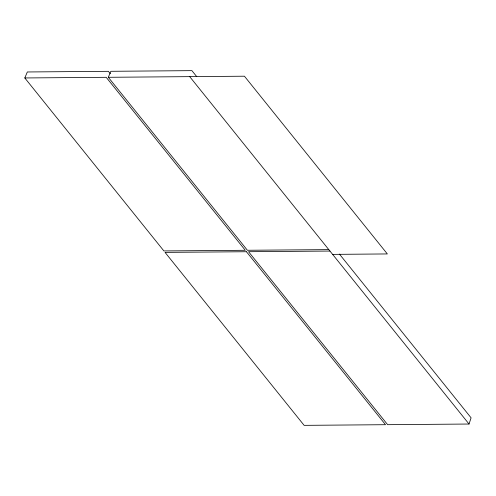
<?xml version="1.0" encoding="UTF-8"?>
<svg xmlns="http://www.w3.org/2000/svg" width="496" height="496" viewBox="0 0 496 496"><rect width="100%" height="100%" fill="white"/><g stroke="black" fill="none" stroke-linecap="round" stroke-linejoin="round"><path stroke-width="0.74" d="M24.8 77.959L106.2 77.308L245.284 250.282L163.885 250.933L24.8 77.959L27.336 71.97L108.395 71.319L110.354 73.724M328.792 249.618L247.399 250.269L108.314 77.295L110.85 71.3L191.909 70.649L196.776 76.675M329.952 251.057L248.558 251.708L387.643 424.681L469.036 424.03L471.088 417.824L339.431 254.088M108.314 77.295L244.435 76.204L387.345 253.94L332.624 254.38M189.708 76.644L469.036 424.03M246.444 251.726L165.044 252.377L304.129 425.351L385.528 424.7L246.444 251.726"/></g></svg>
